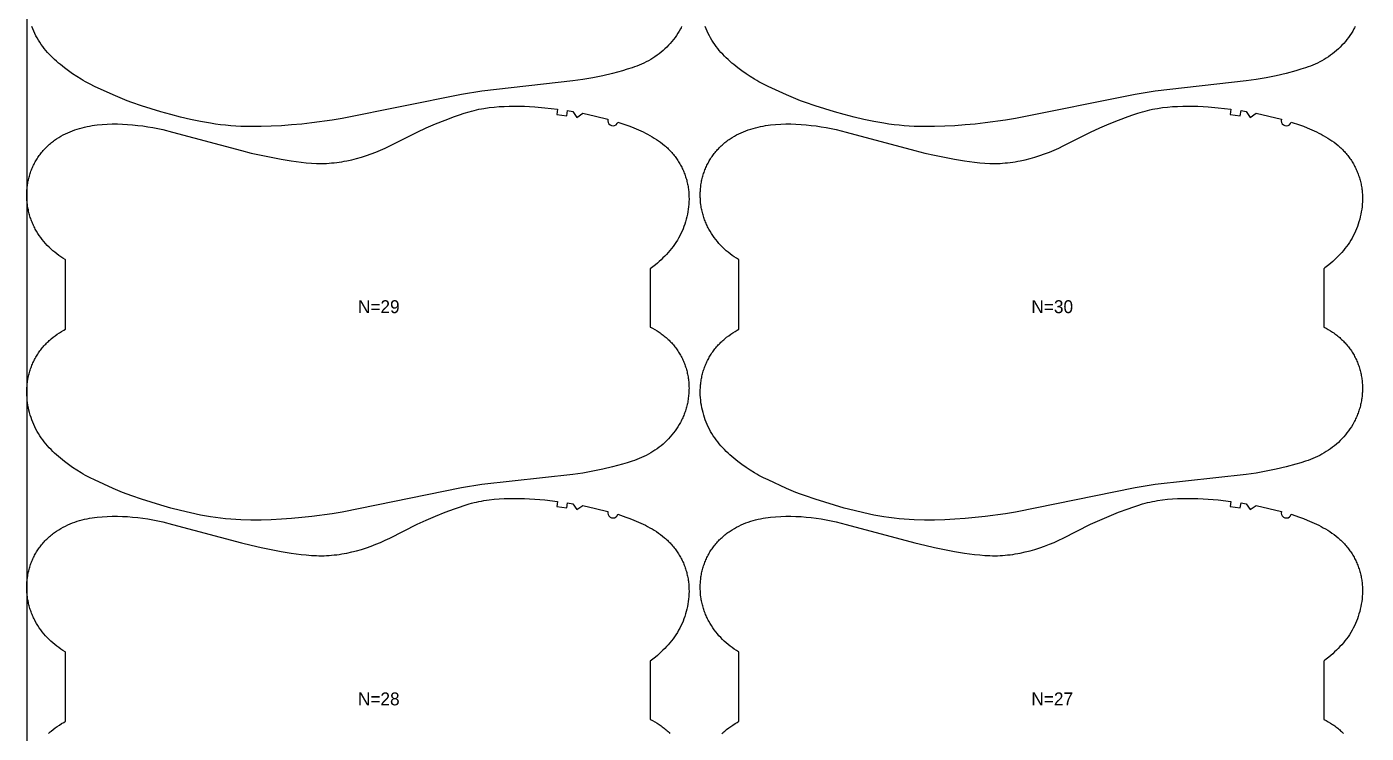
# Model space of a CAD drawing. Header units: inches. Extents: x 0 to 1823, y 0 to 1073.
# Drawn here: x 0 to 519, y 525 to 799 of the extents above; entities that cross this region are included whole.
import ezdxf

# ---------------------------------------------------------------- set-up
doc = ezdxf.new("R2010")
doc.units = ezdxf.units.IN

msp = doc.modelspace()

# ---------------------------------------------------------------- linework, layer by layer
at = {"layer": '1'}
for points in [[(0, 0), (1822.6441, 0), (1822.6441, 1072.648), (0, 1072.648), (0, 0)], [(229.0674, 761.8976), (232.1868, 760.8592), (233.7298, 760.2939), (235.2591, 759.6932), (237.0715, 758.9214), (237.9678, 758.513), (238.8568, 758.0888), (239.7379, 757.6484), (240.6105, 757.191), (241.4741, 756.7161), (242.3281, 756.2231), (243.1718, 755.7115), (244.0034, 755.1801), (244.8208, 754.6279), (245.6222, 754.0538), (246.4056, 753.4566), (247.169, 752.8354), (247.5425, 752.5155), (247.9103, 752.1891), (248.2722, 751.8561), (248.6277, 751.5164), (248.9769, 751.1699), (249.3194, 750.8168), (249.6553, 750.4571), (249.9844, 750.091), (250.3066, 749.7188), (250.6219, 749.3404), (250.9301, 748.9562), (251.2312, 748.5662), (251.525, 748.1706), (251.8115, 747.7696), (252.0905, 747.3633), (252.362, 746.9518), (252.6259, 746.5354), (252.8821, 746.1142), (253.1304, 745.6883), (253.3709, 745.258), (253.6033, 744.8232), (253.8277, 744.3843), (254.0439, 743.9413), (254.2519, 743.4945), (254.4516, 743.044), (254.643, 742.5898), (254.826, 742.1323), (255.0005, 741.6715), (255.1664, 741.2076), (255.3237, 740.7408), (255.4723, 740.2712), (255.6122, 739.799), (255.7432, 739.3243), (255.8654, 738.8473), (255.9786, 738.3681), (256.0827, 737.887), (256.1778, 737.404), (256.2639, 736.9193), (256.341, 736.4331), (256.4092, 735.9455), (256.4686, 735.4567), (256.5193, 734.9668), (256.5613, 734.4761), (256.5948, 733.9846), (256.6361, 733.0001), (256.6441, 732.0145), (256.6191, 731.0292), (256.5618, 730.0453), (256.4727, 729.0641), (256.3524, 728.0865), (256.2013, 727.1132), (256.0198, 726.145), (255.8084, 725.1827), (255.5676, 724.2271), (255.2979, 723.279), (254.9996, 722.3392), (254.6732, 721.4085), (254.3187, 720.4882), (253.9361, 719.5792), (253.5255, 718.683), (253.0868, 717.8007), (252.62, 716.9335), (252.1252, 716.0827), (251.6022, 715.2494), (251.0514, 714.4345), (250.4742, 713.638), (249.8724, 712.8594), (249.2478, 712.0982), (248.602, 711.354), (247.9369, 710.6264), (247.2541, 709.9149), (246.5554, 709.2191), (245.8424, 708.5385), (245.116, 707.8727), (244.3769, 707.2212), (243.6259, 706.5834), (242.091, 705.3472), (241.6441, 705.0101), (241.6441, 682.4204), (241.6676, 682.4093), (242.5444, 681.9603), (243.4063, 681.4825), (244.2518, 680.976), (245.0796, 680.4409), (245.4864, 680.1628), (245.8882, 679.8775), (246.2849, 679.5853), (246.6763, 679.2861), (247.0622, 678.9799), (247.4424, 678.6668), (247.8168, 678.3467), (248.1851, 678.0198), (248.5472, 677.686), (248.9029, 677.3454), (249.2521, 676.998), (249.5946, 676.644), (249.9303, 676.2834), (250.2591, 675.9165), (250.5807, 675.5433), (250.8952, 675.164), (251.2023, 674.7788), (251.502, 674.3877), (251.7941, 673.991), (252.0785, 673.5887), (252.355, 673.181), (252.6236, 672.7681), (252.884, 672.35), (253.1363, 671.927), (253.3801, 671.4991), (253.6155, 671.0665), (253.8423, 670.6294), (254.0604, 670.1878), (254.2699, 669.7421), (254.4707, 669.2924), (254.6628, 668.8389), (254.8461, 668.3817), (255.0206, 667.921), (255.1863, 667.4571), (255.3432, 666.9901), (255.4913, 666.5202), (255.6305, 666.0476), (255.7607, 665.5724), (255.8821, 665.0949), (255.9944, 664.6152), (256.0978, 664.1335), (256.1922, 663.65), (256.2775, 663.1649), (256.3538, 662.6783), (256.4212, 662.1905), (256.4796, 661.7014), (256.5291, 661.2114), (256.5697, 660.7206), (256.6015, 660.229), (256.6244, 659.737), (256.6386, 659.2445), (256.6441, 658.7518), (256.6408, 658.2591), (256.6288, 657.7665), (256.6082, 657.2741), (256.579, 656.7821), (256.4949, 655.8), (256.3766, 654.8213), (256.3048, 654.3337), (256.2244, 653.8475), (256.1355, 653.3627), (256.0382, 652.8796), (255.9324, 652.3984), (255.8181, 651.9191), (255.6953, 651.4421), (255.5641, 650.9673), (255.4245, 650.495), (255.2764, 650.0254), (255.1198, 649.5585), (254.9549, 649.0946), (254.7815, 648.6339), (254.5997, 648.1764), (254.4095, 647.7224), (254.2111, 647.2719), (254.0045, 646.825), (253.7899, 646.3819), (253.5675, 645.9426), (253.3373, 645.5072), (252.8543, 644.6485), (252.342, 643.8067), (251.8015, 642.9824), (251.2338, 642.1765), (250.6401, 641.3896), (250.0214, 640.6225), (249.3785, 639.8759), (248.7122, 639.1502), (248.0232, 638.446), (247.3124, 637.7639), (246.5805, 637.1045), (245.8282, 636.4683), (245.0564, 635.8559), (244.2659, 635.2678), (243.4575, 634.7042), (242.6324, 634.1654), (241.7915, 633.6514), (240.9359, 633.1625), (240.0664, 632.6989), (239.1842, 632.2608), (238.2901, 631.8482), (237.3854, 631.461), (236.4709, 631.0973), (235.5481, 630.7546), (234.6179, 630.4306), (232.7402, 629.8293), (230.8472, 629.2744), (227.0398, 628.2532), (223.2068, 627.3415), (219.3478, 626.5409), (215.4656, 625.8618), (211.5645, 625.3069), (176.3116, 621.3964), (168.5343, 620.1173), (122.1784, 610.7552), (118.2896, 610.1166), (110.4806, 609.0423), (106.5644, 608.6021), (102.6396, 608.2456), (98.7081, 607.9709), (94.7721, 607.7731), (90.8328, 607.6533), (86.8913, 607.62), (82.9514, 607.704), (80.9835, 607.8007), (79.0179, 607.9368), (77.0555, 608.1131), (75.0973, 608.3303), (73.144, 608.5887), (71.1959, 608.8855), (67.3164, 609.5814), (63.4599, 610.3929), (59.6252, 611.3018), (55.811, 612.2941), (51.9676, 613.3803), (44.497, 615.7214), (40.7654, 616.9932), (38.9142, 617.6678), (37.0776, 618.3789), (35.2579, 619.1314), (33.4514, 619.9167), (26.2767, 623.1903), (24.5064, 624.0548), (22.7622, 624.9678), (21.9026, 625.4473), (21.0518, 625.9425), (19.3761, 626.9776), (17.7347, 628.068), (16.1268, 629.2086), (14.5531, 630.3957), (13.0182, 631.632), (12.2672, 632.2697), (11.5281, 632.9212), (10.8017, 633.587), (10.0887, 634.2676), (9.39, 634.9634), (8.7072, 635.6749), (8.042, 636.4025), (7.3963, 637.1467), (6.7716, 637.9079), (6.1698, 638.6865), (5.5927, 639.4831), (5.0419, 640.2979), (4.5189, 641.1312), (4.024, 641.9821), (3.5573, 642.8492), (3.1186, 643.7315), (2.7079, 644.6278), (2.3254, 645.5367), (1.9709, 646.4571), (1.6445, 647.3877), (1.3462, 648.3275), (1.0764, 649.2756), (0.8356, 650.2312), (0.6242, 651.1935), (0.4428, 652.1617), (0.2916, 653.135), (0.1713, 654.1126), (0.0823, 655.0938), (0.025, 656.0777), (0, 657.063), (0.0079, 658.0486), (0.0493, 659.0331), (0.0828, 659.5246), (0.1248, 660.0153), (0.1755, 660.5052), (0.2349, 660.994), (0.3031, 661.4816), (0.3802, 661.9678), (0.4663, 662.4525), (0.5613, 662.9355), (0.6655, 663.4166), (0.7787, 663.8958), (0.9008, 664.3728), (1.0319, 664.8475), (1.1717, 665.3197), (1.3204, 665.7893), (1.4777, 666.2561), (1.6436, 666.72), (1.8181, 667.1808), (2.0011, 667.6383), (2.1924, 668.0925), (2.3922, 668.543), (2.6002, 668.9899), (2.8164, 669.4328), (3.0408, 669.8717), (3.2732, 670.3065), (3.5136, 670.7369), (3.762, 671.1627), (4.0182, 671.5839), (4.282, 672.0004), (4.5536, 672.4118), (4.8326, 672.8181), (5.1191, 673.2191), (5.4129, 673.6147), (5.714, 674.0047), (6.0222, 674.3889), (6.3375, 674.7673), (6.6597, 675.1395), (6.9888, 675.5056), (7.3247, 675.8653), (7.6672, 676.2184), (8.0163, 676.5649), (8.3719, 676.9046), (8.7337, 677.2376), (9.1015, 677.564), (9.4751, 677.8839), (10.2385, 678.5052), (11.0218, 679.1023), (11.8232, 679.6764), (12.6407, 680.2286), (13.4723, 680.76), (14.3159, 681.2717), (15, 681.6665), (15, 708.5186), (14.8525, 708.6029), (14.0116, 709.1168), (13.1865, 709.6557), (12.3782, 710.2192), (11.5877, 710.8074), (10.8159, 711.4198), (10.0636, 712.0559), (9.3317, 712.7154), (8.6208, 713.3975), (7.9319, 714.1016), (7.2655, 714.8274), (6.6226, 715.574), (6.0039, 716.3411), (5.4102, 717.128), (4.8426, 717.9339), (4.3021, 718.7582), (3.7898, 719.6), (3.3068, 720.4587), (3.0766, 720.8941), (2.8541, 721.3334), (2.6396, 721.7765), (2.433, 722.2234), (2.2345, 722.6739), (2.0444, 723.1279), (1.8626, 723.5854), (1.6892, 724.0461), (1.5242, 724.51), (1.3677, 724.9769), (1.2196, 725.4465), (1.08, 725.9188), (0.9488, 726.3935), (0.826, 726.8706), (0.7117, 727.3499), (0.6059, 727.8311), (0.5085, 728.3142), (0.4197, 728.7989), (0.3393, 729.2852), (0.2674, 729.7728), (0.1492, 730.7515), (0.065, 731.7336), (0.0358, 732.2256), (0.0152, 732.718), (0.0033, 733.2106), (0, 733.7033), (0.0054, 734.196), (0.0196, 734.6884), (0.0426, 735.1805), (0.0744, 735.6721), (0.115, 736.1629), (0.1645, 736.6529), (0.2229, 737.142), (0.2902, 737.6298), (0.3666, 738.1164), (0.4519, 738.6015), (0.5463, 739.085), (0.6496, 739.5667), (0.762, 740.0463), (0.8833, 740.5239), (1.0136, 740.999), (1.1528, 741.4717), (1.3008, 741.9416), (1.4577, 742.4086), (1.6235, 742.8725), (1.798, 743.3332), (1.9813, 743.7903), (2.1734, 744.2439), (2.3741, 744.6936), (2.5836, 745.1393), (2.8018, 745.5808), (3.0285, 746.018), (3.2639, 746.4506), (3.5078, 746.8785), (3.76, 747.3015), (4.0205, 747.7196), (4.289, 748.1325), (4.5656, 748.5402), (4.85, 748.9425), (5.142, 749.3392), (5.4417, 749.7303), (5.7489, 750.1155), (6.0633, 750.4948), (6.385, 750.868), (6.7137, 751.2349), (7.0494, 751.5955), (7.3919, 751.9495), (7.7411, 752.2969), (8.0969, 752.6375), (8.459, 752.9713), (8.8273, 753.2982), (9.2017, 753.6183), (9.5819, 753.9314), (9.9678, 754.2376), (10.3591, 754.5368), (10.7558, 754.829), (11.1577, 755.1142), (11.5645, 755.3924), (12.3923, 755.9275), (13.2378, 756.434), (14.0996, 756.9118), (14.9764, 757.3608), (15.8671, 757.7812), (16.7704, 758.1734), (17.6854, 758.5379), (18.6109, 758.875), (19.5459, 759.1852), (20.4893, 759.4688), (21.44, 759.7264), (22.397, 759.9583), (23.3595, 760.1658), (24.327, 760.3501), (25.2987, 760.5125), (26.2739, 760.6542), (27.2522, 760.7766), (29.2148, 760.9682), (31.1819, 761.0959), (33.1513, 761.1626), (35.1214, 761.1694), (37.0907, 761.1178), (39.0576, 761.0094), (41.0213, 760.8481), (42.981, 760.6384), (44.9358, 760.3847), (46.8849, 760.0905), (48.8272, 759.7558), (50.7616, 759.38), (52.6871, 758.9623), (56.5116, 758.0142), (83.1473, 750.8258), (86.9761, 749.8911), (90.8213, 749.0265), (94.6828, 748.238), (98.5583, 747.5226), (102.4467, 746.8831), (106.352, 746.354), (108.3125, 746.1451), (110.2771, 745.9855), (112.2447, 745.8862), (113.2291, 745.8625), (114.2137, 745.858), (115.1983, 745.8738), (116.1826, 745.9098), (117.1661, 745.9656), (118.1484, 746.0408), (119.1293, 746.1352), (120.1082, 746.2483), (121.0848, 746.3797), (122.0588, 746.5292), (123.0297, 746.6962), (123.9974, 746.8804), (125.9228, 747.2983), (127.8338, 747.7787), (129.7296, 748.3179), (131.609, 748.9124), (133.4698, 749.5619), (135.3098, 750.2669), (137.1269, 751.0276), (138.92, 751.8421), (140.6939, 752.6993), (151.2448, 758.037), (154.8272, 759.6787), (158.4529, 761.2243), (162.1102, 762.6915), (165.801, 764.0744), (167.661, 764.7285), (169.5331, 765.3456), (171.4198, 765.9127), (172.3693, 766.1734), (173.3234, 766.4168), (174.2821, 766.6416), (175.2452, 766.8479), (176.2122, 767.0362), (177.1827, 767.2069), (179.1323, 767.4976), (181.0905, 767.7239), (183.0539, 767.89), (185.021, 768.0018), (186.9905, 768.0657), (188.9612, 768.088), (190.9319, 768.0741), (192.9019, 768.0244), (194.8704, 767.9381), (196.8367, 767.8147), (200.7612, 767.4621), (205.6234, 766.8832), (205.365, 764.9), (209.2859, 764.3509), (209.5847, 766.3284), (211.5603, 766.0171), (213.1784, 763.71), (215.4973, 765.3111), (220.3749, 764.2165), (225.2304, 763.0279), (225.1548, 762.4101), (225.2728, 761.7989), (225.5729, 761.2537), (226.0261, 760.8271), (226.5885, 760.5605), (227.2057, 760.4796), (227.8178, 760.5924), (228.3656, 760.8879), (228.796, 761.3375), (229.0674, 761.8976)], [(490.0674, 761.8976), (493.1868, 760.8592), (494.7298, 760.2939), (496.2591, 759.6932), (498.0715, 758.9214), (498.9678, 758.513), (499.8568, 758.0888), (500.7379, 757.6484), (501.6105, 757.191), (502.4741, 756.7161), (503.3281, 756.2231), (504.1718, 755.7115), (505.0034, 755.1801), (505.8208, 754.6279), (506.6222, 754.0538), (507.4056, 753.4566), (508.169, 752.8354), (508.5425, 752.5155), (508.9103, 752.1891), (509.2722, 751.8561), (509.6277, 751.5164), (509.9769, 751.1699), (510.3194, 750.8168), (510.6553, 750.4571), (510.9844, 750.091), (511.3066, 749.7188), (511.6219, 749.3404), (511.9301, 748.9562), (512.2312, 748.5662), (512.525, 748.1706), (512.8115, 747.7696), (513.0905, 747.3633), (513.362, 746.9518), (513.6259, 746.5354), (513.8821, 746.1142), (514.1304, 745.6883), (514.3709, 745.258), (514.6033, 744.8232), (514.8277, 744.3843), (515.0439, 743.9413), (515.2519, 743.4945), (515.4516, 743.044), (515.643, 742.5898), (515.826, 742.1323), (516.0005, 741.6715), (516.1664, 741.2076), (516.3237, 740.7408), (516.4723, 740.2712), (516.6122, 739.799), (516.7432, 739.3243), (516.8654, 738.8473), (516.9786, 738.3681), (517.0827, 737.887), (517.1778, 737.404), (517.2639, 736.9193), (517.341, 736.4331), (517.4092, 735.9455), (517.4686, 735.4567), (517.5193, 734.9668), (517.5613, 734.4761), (517.5948, 733.9846), (517.6361, 733.0001), (517.6441, 732.0145), (517.6191, 731.0292), (517.5618, 730.0453), (517.4727, 729.0641), (517.3524, 728.0865), (517.2013, 727.1132), (517.0198, 726.145), (516.8084, 725.1827), (516.5676, 724.2271), (516.2979, 723.279), (515.9996, 722.3392), (515.6732, 721.4085), (515.3187, 720.4882), (514.9361, 719.5792), (514.5255, 718.683), (514.0868, 717.8007), (513.62, 716.9335), (513.1252, 716.0827), (512.6022, 715.2494), (512.0514, 714.4345), (511.4742, 713.638), (510.8724, 712.8594), (510.2478, 712.0982), (509.602, 711.354), (508.9369, 710.6264), (508.2541, 709.9149), (507.5554, 709.2191), (506.8424, 708.5385), (506.116, 707.8727), (505.3769, 707.2212), (504.6259, 706.5834), (503.091, 705.3472), (502.6441, 705.0101), (502.6441, 682.4204), (502.6676, 682.4093), (503.5444, 681.9603), (504.4063, 681.4825), (505.2518, 680.976), (506.0796, 680.4409), (506.4864, 680.1628), (506.8882, 679.8775), (507.2849, 679.5853), (507.6763, 679.2861), (508.0622, 678.9799), (508.4424, 678.6668), (508.8168, 678.3467), (509.1851, 678.0198), (509.5472, 677.686), (509.9029, 677.3454), (510.2521, 676.998), (510.5946, 676.644), (510.9303, 676.2834), (511.2591, 675.9165), (511.5807, 675.5433), (511.8952, 675.164), (512.2023, 674.7788), (512.502, 674.3877), (512.7941, 673.991), (513.0785, 673.5887), (513.355, 673.181), (513.6236, 672.7681), (513.884, 672.35), (514.1363, 671.927), (514.3801, 671.4991), (514.6155, 671.0665), (514.8423, 670.6294), (515.0604, 670.1878), (515.2699, 669.7421), (515.4707, 669.2924), (515.6628, 668.8389), (515.8461, 668.3817), (516.0206, 667.921), (516.1863, 667.4571), (516.3432, 666.9901), (516.4913, 666.5202), (516.6305, 666.0476), (516.7607, 665.5724), (516.8821, 665.0949), (516.9944, 664.6152), (517.0978, 664.1335), (517.1922, 663.65), (517.2775, 663.1649), (517.3538, 662.6783), (517.4212, 662.1905), (517.4796, 661.7014), (517.5291, 661.2114), (517.5697, 660.7206), (517.6015, 660.229), (517.6244, 659.737), (517.6386, 659.2445), (517.6441, 658.7518), (517.6408, 658.2591), (517.6288, 657.7665), (517.6082, 657.2741), (517.579, 656.7821), (517.4949, 655.8), (517.3766, 654.8213), (517.3048, 654.3337), (517.2244, 653.8475), (517.1355, 653.3627), (517.0382, 652.8796), (516.9324, 652.3984), (516.8181, 651.9191), (516.6953, 651.4421), (516.5641, 650.9673), (516.4245, 650.495), (516.2764, 650.0254), (516.1198, 649.5585), (515.9549, 649.0946), (515.7815, 648.6339), (515.5997, 648.1764), (515.4095, 647.7224), (515.2111, 647.2719), (515.0045, 646.825), (514.7899, 646.3819), (514.5675, 645.9426), (514.3373, 645.5072), (513.8543, 644.6485), (513.342, 643.8067), (512.8015, 642.9824), (512.2338, 642.1765), (511.6401, 641.3896), (511.0214, 640.6225), (510.3785, 639.8759), (509.7122, 639.1502), (509.0232, 638.446), (508.3124, 637.7639), (507.5805, 637.1045), (506.8282, 636.4683), (506.0564, 635.8559), (505.2659, 635.2678), (504.4575, 634.7042), (503.6324, 634.1654), (502.7915, 633.6514), (501.9359, 633.1625), (501.0664, 632.6989), (500.1842, 632.2608), (499.2901, 631.8482), (498.3854, 631.461), (497.4709, 631.0973), (496.5481, 630.7546), (495.6179, 630.4306), (493.7402, 629.8293), (491.8472, 629.2744), (488.0398, 628.2532), (484.2068, 627.3415), (480.3478, 626.5409), (476.4656, 625.8618), (472.5645, 625.3069), (437.3116, 621.3964), (429.5343, 620.1173), (383.1784, 610.7552), (379.2896, 610.1166), (371.4806, 609.0423), (367.5644, 608.6021), (363.6396, 608.2456), (359.7081, 607.9709), (355.7721, 607.7731), (351.8328, 607.6533), (347.8913, 607.62), (343.9514, 607.704), (341.9835, 607.8007), (340.0179, 607.9368), (338.0555, 608.1131), (336.0973, 608.3303), (334.144, 608.5887), (332.1959, 608.8855), (328.3164, 609.5814), (324.4599, 610.3929), (320.6252, 611.3018), (316.811, 612.2941), (312.9676, 613.3803), (305.497, 615.7214), (301.7654, 616.9932), (299.9142, 617.6678), (298.0776, 618.3789), (296.2579, 619.1314), (294.4514, 619.9167), (287.2767, 623.1903), (285.5064, 624.0548), (283.7622, 624.9678), (282.9026, 625.4473), (282.0518, 625.9425), (280.3761, 626.9776), (278.7347, 628.068), (277.1268, 629.2086), (275.5531, 630.3957), (274.0182, 631.632), (273.2672, 632.2697), (272.5281, 632.9212), (271.8017, 633.587), (271.0887, 634.2676), (270.39, 634.9634), (269.7072, 635.6749), (269.042, 636.4025), (268.3963, 637.1467), (267.7716, 637.9079), (267.1698, 638.6865), (266.5927, 639.4831), (266.0419, 640.2979), (265.5189, 641.1312), (265.024, 641.9821), (264.5573, 642.8492), (264.1186, 643.7315), (263.7079, 644.6278), (263.3254, 645.5367), (262.9709, 646.4571), (262.6445, 647.3877), (262.3462, 648.3275), (262.0764, 649.2756), (261.8356, 650.2312), (261.6242, 651.1935), (261.4428, 652.1617), (261.2916, 653.135), (261.1713, 654.1126), (261.0823, 655.0938), (261.025, 656.0777), (261, 657.063), (261.0079, 658.0486), (261.0493, 659.0331), (261.0828, 659.5246), (261.1248, 660.0153), (261.1755, 660.5052), (261.2349, 660.994), (261.3031, 661.4816), (261.3802, 661.9678), (261.4663, 662.4525), (261.5613, 662.9355), (261.6655, 663.4166), (261.7787, 663.8958), (261.9008, 664.3728), (262.0319, 664.8475), (262.1717, 665.3197), (262.3204, 665.7893), (262.4777, 666.2561), (262.6436, 666.72), (262.8181, 667.1808), (263.0011, 667.6383), (263.1924, 668.0925), (263.3922, 668.543), (263.6002, 668.9899), (263.8164, 669.4328), (264.0408, 669.8717), (264.2732, 670.3065), (264.5136, 670.7369), (264.762, 671.1627), (265.0182, 671.5839), (265.282, 672.0004), (265.5536, 672.4118), (265.8326, 672.8181), (266.1191, 673.2191), (266.4129, 673.6147), (266.714, 674.0047), (267.0222, 674.3889), (267.3375, 674.7673), (267.6597, 675.1395), (267.9888, 675.5056), (268.3247, 675.8653), (268.6672, 676.2184), (269.0163, 676.5649), (269.3719, 676.9046), (269.7337, 677.2376), (270.1015, 677.564), (270.4751, 677.8839), (271.2385, 678.5052), (272.0218, 679.1023), (272.8232, 679.6764), (273.6407, 680.2286), (274.4723, 680.76), (275.3159, 681.2717), (276, 681.6665), (276, 708.5186), (275.8525, 708.6029), (275.0116, 709.1168), (274.1865, 709.6557), (273.3782, 710.2192), (272.5877, 710.8074), (271.8159, 711.4198), (271.0636, 712.0559), (270.3317, 712.7154), (269.6208, 713.3975), (268.9319, 714.1016), (268.2655, 714.8274), (267.6226, 715.574), (267.0039, 716.3411), (266.4102, 717.128), (265.8426, 717.9339), (265.3021, 718.7582), (264.7898, 719.6), (264.3068, 720.4587), (264.0766, 720.8941), (263.8541, 721.3334), (263.6396, 721.7765), (263.433, 722.2234), (263.2345, 722.6739), (263.0444, 723.1279), (262.8626, 723.5854), (262.6892, 724.0461), (262.5242, 724.51), (262.3677, 724.9769), (262.2196, 725.4465), (262.08, 725.9188), (261.9488, 726.3935), (261.826, 726.8706), (261.7117, 727.3499), (261.6059, 727.8311), (261.5085, 728.3142), (261.4197, 728.7989), (261.3393, 729.2852), (261.2674, 729.7728), (261.1492, 730.7515), (261.065, 731.7336), (261.0358, 732.2256), (261.0152, 732.718), (261.0033, 733.2106), (261, 733.7033), (261.0054, 734.196), (261.0196, 734.6884), (261.0426, 735.1805), (261.0744, 735.6721), (261.115, 736.1629), (261.1645, 736.6529), (261.2229, 737.142), (261.2902, 737.6298), (261.3666, 738.1164), (261.4519, 738.6015), (261.5463, 739.085), (261.6496, 739.5667), (261.762, 740.0463), (261.8833, 740.5239), (262.0136, 740.999), (262.1528, 741.4717), (262.3008, 741.9416), (262.4577, 742.4086), (262.6235, 742.8725), (262.798, 743.3332), (262.9813, 743.7903), (263.1734, 744.2439), (263.3741, 744.6936), (263.5836, 745.1393), (263.8018, 745.5808), (264.0285, 746.018), (264.2639, 746.4506), (264.5078, 746.8785), (264.76, 747.3015), (265.0205, 747.7196), (265.289, 748.1325), (265.5656, 748.5402), (265.85, 748.9425), (266.142, 749.3392), (266.4417, 749.7303), (266.7489, 750.1155), (267.0633, 750.4948), (267.385, 750.868), (267.7137, 751.2349), (268.0494, 751.5955), (268.3919, 751.9495), (268.7411, 752.2969), (269.0969, 752.6375), (269.459, 752.9713), (269.8273, 753.2982), (270.2017, 753.6183), (270.5819, 753.9314), (270.9678, 754.2376), (271.3591, 754.5368), (271.7558, 754.829), (272.1577, 755.1142), (272.5645, 755.3924), (273.3923, 755.9275), (274.2378, 756.434), (275.0996, 756.9118), (275.9764, 757.3608), (276.8671, 757.7812), (277.7704, 758.1734), (278.6854, 758.5379), (279.6109, 758.875), (280.5459, 759.1852), (281.4893, 759.4688), (282.44, 759.7264), (283.397, 759.9583), (284.3595, 760.1658), (285.327, 760.3501), (286.2987, 760.5125), (287.2739, 760.6542), (288.2522, 760.7766), (290.2148, 760.9682), (292.1819, 761.0959), (294.1513, 761.1626), (296.1214, 761.1694), (298.0907, 761.1178), (300.0576, 761.0094), (302.0213, 760.8481), (303.981, 760.6384), (305.9358, 760.3847), (307.8849, 760.0905), (309.8272, 759.7558), (311.7616, 759.38), (313.6871, 758.9623), (317.5116, 758.0142), (344.1473, 750.8258), (347.9761, 749.8911), (351.8213, 749.0265), (355.6828, 748.238), (359.5583, 747.5226), (363.4467, 746.8831), (367.352, 746.354), (369.3125, 746.1451), (371.2771, 745.9855), (373.2447, 745.8862), (374.2291, 745.8625), (375.2137, 745.858), (376.1983, 745.8738), (377.1826, 745.9098), (378.1661, 745.9656), (379.1484, 746.0408), (380.1293, 746.1352), (381.1082, 746.2483), (382.0848, 746.3797), (383.0588, 746.5292), (384.0297, 746.6962), (384.9974, 746.8804), (386.9228, 747.2983), (388.8338, 747.7787), (390.7296, 748.3179), (392.609, 748.9124), (394.4698, 749.5619), (396.3098, 750.2669), (398.1269, 751.0276), (399.92, 751.8421), (401.6939, 752.6993), (412.2448, 758.037), (415.8272, 759.6787), (419.4529, 761.2243), (423.1102, 762.6915), (426.801, 764.0744), (428.661, 764.7285), (430.5331, 765.3456), (432.4198, 765.9127), (433.3693, 766.1734), (434.3234, 766.4168), (435.2821, 766.6416), (436.2452, 766.8479), (437.2122, 767.0362), (438.1827, 767.2069), (440.1323, 767.4976), (442.0905, 767.7239), (444.0539, 767.89), (446.021, 768.0018), (447.9905, 768.0657), (449.9612, 768.088), (451.9319, 768.0741), (453.9019, 768.0244), (455.8704, 767.9381), (457.8367, 767.8147), (461.7612, 767.4621), (466.6234, 766.8832), (466.365, 764.9), (470.2859, 764.3509), (470.5847, 766.3284), (472.5603, 766.0171), (474.1784, 763.71), (476.4973, 765.3111), (481.3749, 764.2165), (486.2304, 763.0279), (486.1548, 762.4101), (486.2728, 761.7989), (486.5729, 761.2537), (487.0261, 760.8271), (487.5885, 760.5605), (488.2057, 760.4796), (488.8178, 760.5924), (489.3656, 760.8879), (489.796, 761.3375), (490.0674, 761.8976)]]:
    msp.add_lwpolyline(points, close=True, dxfattribs=at)
for points in [[(253.7899, 798.9119), (253.5675, 798.4726), (253.3373, 798.0372), (252.8543, 797.1785), (252.342, 796.3367), (251.8015, 795.5124), (251.2338, 794.7065), (250.6401, 793.9196), (250.0214, 793.1525), (249.3785, 792.4059), (248.7122, 791.6802), (248.0232, 790.976), (247.3124, 790.2939), (246.5805, 789.6345), (245.8282, 788.9983), (245.0564, 788.3859), (244.2659, 787.7978), (243.4575, 787.2342), (242.6324, 786.6954), (241.7915, 786.1814), (240.9359, 785.6925), (240.0664, 785.2289), (239.1842, 784.7908), (238.2901, 784.3782), (237.3854, 783.991), (236.4709, 783.6273), (235.5481, 783.2846), (234.6179, 782.9606), (232.7402, 782.3593), (230.8472, 781.8044), (227.0398, 780.7832), (223.2068, 779.8715), (219.3478, 779.0709), (215.4656, 778.3918), (211.5645, 777.8369), (176.3116, 773.9264), (168.5343, 772.6473), (122.1784, 763.2852), (118.2896, 762.6466), (110.4806, 761.5723), (106.5644, 761.1321), (102.6396, 760.7756), (98.7081, 760.5009), (94.7721, 760.3031), (90.8328, 760.1833), (86.8913, 760.15), (82.9514, 760.234), (80.9835, 760.3307), (79.0179, 760.4668), (77.0555, 760.6431), (75.0973, 760.8603), (73.144, 761.1187), (71.1959, 761.4155), (67.3164, 762.1114), (63.4599, 762.9229), (59.6252, 763.8318), (55.811, 764.8241), (51.9676, 765.9103), (44.497, 768.2514), (40.7654, 769.5232), (38.9142, 770.1978), (37.0776, 770.9089), (35.2579, 771.6614), (33.4514, 772.4467), (26.2767, 775.7203), (24.5064, 776.5848), (22.7622, 777.4978), (21.9026, 777.9773), (21.0518, 778.4725), (19.3761, 779.5076), (17.7347, 780.598), (16.1268, 781.7386), (14.5531, 782.9257), (13.0182, 784.162), (12.2672, 784.7997), (11.5281, 785.4512), (10.8017, 786.117), (10.0887, 786.7976), (9.39, 787.4934), (8.7072, 788.2049), (8.042, 788.9325), (7.3963, 789.6767), (6.7716, 790.4379), (6.1698, 791.2165), (5.5927, 792.0131), (5.0419, 792.8279), (4.5189, 793.6612), (4.024, 794.5121), (3.5573, 795.3792), (3.1186, 796.2615), (2.7079, 797.1578), (2.3254, 798.0667), (1.9709, 798.9871)], [(514.7899, 798.9119), (514.5675, 798.4726), (514.3373, 798.0372), (513.8543, 797.1785), (513.342, 796.3367), (512.8015, 795.5124), (512.2338, 794.7065), (511.6401, 793.9196), (511.0214, 793.1525), (510.3785, 792.4059), (509.7122, 791.6802), (509.0232, 790.976), (508.3124, 790.2939), (507.5805, 789.6345), (506.8282, 788.9983), (506.0564, 788.3859), (505.2659, 787.7978), (504.4575, 787.2342), (503.6324, 786.6954), (502.7915, 786.1814), (501.9359, 785.6925), (501.0664, 785.2289), (500.1842, 784.7908), (499.2901, 784.3782), (498.3854, 783.991), (497.4709, 783.6273), (496.5481, 783.2846), (495.6179, 782.9606), (493.7402, 782.3593), (491.8472, 781.8044), (488.0398, 780.7832), (484.2068, 779.8715), (480.3478, 779.0709), (476.4656, 778.3918), (472.5645, 777.8369), (437.3116, 773.9264), (429.5343, 772.6473), (383.1784, 763.2852), (379.2896, 762.6466), (371.4806, 761.5723), (367.5644, 761.1321), (363.6396, 760.7756), (359.7081, 760.5009), (355.7721, 760.3031), (351.8328, 760.1833), (347.8913, 760.15), (343.9514, 760.234), (341.9835, 760.3307), (340.0179, 760.4668), (338.0555, 760.6431), (336.0973, 760.8603), (334.144, 761.1187), (332.1959, 761.4155), (328.3164, 762.1114), (324.4599, 762.9229), (320.6252, 763.8318), (316.811, 764.8241), (312.9676, 765.9103), (305.497, 768.2514), (301.7654, 769.5232), (299.9142, 770.1978), (298.0776, 770.9089), (296.2579, 771.6614), (294.4514, 772.4467), (287.2767, 775.7203), (285.5064, 776.5848), (283.7622, 777.4978), (282.9026, 777.9773), (282.0518, 778.4725), (280.3761, 779.5076), (278.7347, 780.598), (277.1268, 781.7386), (275.5531, 782.9257), (274.0182, 784.162), (273.2672, 784.7997), (272.5281, 785.4512), (271.8017, 786.117), (271.0887, 786.7976), (270.39, 787.4934), (269.7072, 788.2049), (269.042, 788.9325), (268.3963, 789.6767), (267.7716, 790.4379), (267.1698, 791.2165), (266.5927, 792.0131), (266.0419, 792.8279), (265.5189, 793.6612), (265.024, 794.5121), (264.5573, 795.3792), (264.1186, 796.2615), (263.7079, 797.1578), (263.3254, 798.0667), (262.9709, 798.9871)], [(8.3719, 524.8746), (8.7337, 525.2076), (9.1015, 525.534), (9.4751, 525.8539), (10.2385, 526.4752), (11.0218, 527.0723), (11.8232, 527.6464), (12.6407, 528.1986), (13.4723, 528.73), (14.3159, 529.2417), (15, 529.6365), (15, 556.4886), (14.8525, 556.5729), (14.0116, 557.0868), (13.1865, 557.6257), (12.3782, 558.1892), (11.5877, 558.7774), (10.8159, 559.3898), (10.0636, 560.0259), (9.3317, 560.6854), (8.6208, 561.3675), (7.9319, 562.0716), (7.2655, 562.7974), (6.6226, 563.544), (6.0039, 564.3111), (5.4102, 565.098), (4.8426, 565.9039), (4.3021, 566.7282), (3.7898, 567.57), (3.3068, 568.4287), (3.0766, 568.8641), (2.8541, 569.3034), (2.6396, 569.7465), (2.433, 570.1934), (2.2345, 570.6439), (2.0444, 571.0979), (1.8626, 571.5554), (1.6892, 572.0161), (1.5242, 572.48), (1.3677, 572.9469), (1.2196, 573.4165), (1.08, 573.8888), (0.9488, 574.3635), (0.826, 574.8406), (0.7117, 575.3199), (0.6059, 575.8011), (0.5085, 576.2842), (0.4197, 576.7689), (0.3393, 577.2552), (0.2674, 577.7428), (0.1492, 578.7215), (0.065, 579.7036), (0.0358, 580.1956), (0.0152, 580.688), (0.0033, 581.1806), (0, 581.6733), (0.0054, 582.166), (0.0196, 582.6584), (0.0426, 583.1505), (0.0744, 583.6421), (0.115, 584.1329), (0.1645, 584.6229), (0.2229, 585.112), (0.2902, 585.5998), (0.3666, 586.0864), (0.4519, 586.5715), (0.5463, 587.055), (0.6496, 587.5367), (0.762, 588.0163), (0.8833, 588.4939), (1.0136, 588.969), (1.1528, 589.4417), (1.3008, 589.9116), (1.4577, 590.3786), (1.6235, 590.8425), (1.798, 591.3032), (1.9813, 591.7603), (2.1734, 592.2139), (2.3741, 592.6636), (2.5836, 593.1093), (2.8018, 593.5508), (3.0285, 593.988), (3.2639, 594.4206), (3.5078, 594.8485), (3.76, 595.2715), (4.0205, 595.6896), (4.289, 596.1025), (4.5656, 596.5102), (4.85, 596.9125), (5.142, 597.3092), (5.4417, 597.7003), (5.7489, 598.0855), (6.0633, 598.4648), (6.385, 598.838), (6.7137, 599.2049), (7.0494, 599.5655), (7.3919, 599.9195), (7.7411, 600.2669), (8.0969, 600.6075), (8.459, 600.9413), (8.8273, 601.2682), (9.2017, 601.5883), (9.5819, 601.9014), (9.9678, 602.2076), (10.3591, 602.5068), (10.7558, 602.799), (11.1577, 603.0842), (11.5645, 603.3624), (12.3923, 603.8975), (13.2378, 604.404), (14.0996, 604.8818), (14.9764, 605.3308), (15.8671, 605.7512), (16.7704, 606.1434), (17.6854, 606.5079), (18.6109, 606.845), (19.5459, 607.1552), (20.4893, 607.4388), (21.44, 607.6964), (22.397, 607.9283), (23.3595, 608.1358), (24.327, 608.3201), (25.2987, 608.4825), (26.2739, 608.6242), (27.2522, 608.7466), (29.2148, 608.9382), (31.1819, 609.0659), (33.1513, 609.1326), (35.1214, 609.1394), (37.0907, 609.0878), (39.0576, 608.9794), (41.0213, 608.8181), (42.981, 608.6084), (44.9358, 608.3547), (46.8849, 608.0605), (48.8272, 607.7258), (50.7616, 607.35), (52.6871, 606.9323), (56.5116, 605.9842), (83.1473, 598.7958), (86.9761, 597.8611), (90.8213, 596.9965), (94.6828, 596.208), (98.5583, 595.4926), (102.4467, 594.8531), (106.352, 594.324), (108.3125, 594.1151), (110.2771, 593.9555), (112.2447, 593.8562), (113.2291, 593.8325), (114.2137, 593.828), (115.1983, 593.8438), (116.1826, 593.8798), (117.1661, 593.9356), (118.1484, 594.0108), (119.1293, 594.1052), (120.1082, 594.2183), (121.0848, 594.3497), (122.0588, 594.4992), (123.0297, 594.6662), (123.9974, 594.8504), (125.9228, 595.2683), (127.8338, 595.7487), (129.7296, 596.2879), (131.609, 596.8824), (133.4698, 597.5319), (135.3098, 598.2369), (137.1269, 598.9976), (138.92, 599.8121), (140.6939, 600.6693), (151.2448, 606.007), (154.8272, 607.6487), (158.4529, 609.1943), (162.1102, 610.6615), (165.801, 612.0444), (167.661, 612.6985), (169.5331, 613.3156), (171.4198, 613.8827), (172.3693, 614.1434), (173.3234, 614.3868), (174.2821, 614.6116), (175.2452, 614.8179), (176.2122, 615.0062), (177.1827, 615.1769), (179.1323, 615.4676), (181.0905, 615.6939), (183.0539, 615.86), (185.021, 615.9718), (186.9905, 616.0357), (188.9612, 616.058), (190.9319, 616.0441), (192.9019, 615.9944), (194.8704, 615.9081), (196.8367, 615.7847), (200.7612, 615.4321), (205.6234, 614.8532), (205.365, 612.87), (209.2859, 612.3209), (209.5847, 614.2984), (211.5603, 613.9871), (213.1784, 611.68), (215.4973, 613.2811), (220.3749, 612.1865), (225.2304, 610.9979), (225.1548, 610.3801), (225.2728, 609.7689), (225.5729, 609.2237), (226.0261, 608.7971), (226.5885, 608.5305), (227.2057, 608.4496), (227.8178, 608.5624), (228.3656, 608.8579), (228.796, 609.3075), (229.0674, 609.8676), (229.0674, 609.8676), (232.1868, 608.8292), (233.7298, 608.2639), (235.2591, 607.6632), (237.0715, 606.8914), (237.9678, 606.483), (238.8568, 606.0588), (239.7379, 605.6184), (240.6105, 605.161), (241.4741, 604.6861), (242.3281, 604.1931), (243.1718, 603.6815), (244.0034, 603.1501), (244.8208, 602.5979), (245.6222, 602.0238), (246.4056, 601.4266), (247.169, 600.8054), (247.5425, 600.4855), (247.9103, 600.1591), (248.2722, 599.8261), (248.6277, 599.4864), (248.9769, 599.1399), (249.3194, 598.7868), (249.6553, 598.4271), (249.9844, 598.061), (250.3066, 597.6888), (250.6219, 597.3104), (250.9301, 596.9262), (251.2312, 596.5362), (251.525, 596.1406), (251.8115, 595.7396), (252.0905, 595.3333), (252.362, 594.9218), (252.6259, 594.5054), (252.8821, 594.0842), (253.1304, 593.6583), (253.3709, 593.228), (253.6033, 592.7932), (253.8277, 592.3543), (254.0439, 591.9113), (254.2519, 591.4645), (254.4516, 591.014), (254.643, 590.5598), (254.826, 590.1023), (255.0005, 589.6415), (255.1664, 589.1776), (255.3237, 588.7108), (255.4723, 588.2412), (255.6122, 587.769), (255.7432, 587.2943), (255.8654, 586.8173), (255.9786, 586.3381), (256.0827, 585.857), (256.1778, 585.374), (256.2639, 584.8893), (256.341, 584.4031), (256.4092, 583.9155), (256.4686, 583.4267), (256.5193, 582.9368), (256.5613, 582.4461), (256.5948, 581.9546), (256.6361, 580.9701), (256.6441, 579.9845), (256.6191, 578.9992), (256.5618, 578.0153), (256.4727, 577.0341), (256.3524, 576.0565), (256.2013, 575.0832), (256.0198, 574.115), (255.8084, 573.1527), (255.5676, 572.1971), (255.2979, 571.249), (254.9996, 570.3092), (254.6732, 569.3785), (254.3187, 568.4582), (253.9361, 567.5492), (253.5255, 566.653), (253.0868, 565.7707), (252.62, 564.9035), (252.1252, 564.0527), (251.6022, 563.2194), (251.0514, 562.4045), (250.4742, 561.608), (249.8724, 560.8294), (249.2478, 560.0682), (248.602, 559.324), (247.9369, 558.5964), (247.2541, 557.8849), (246.5554, 557.1891), (245.8424, 556.5085), (245.116, 555.8427), (244.3769, 555.1912), (243.6259, 554.5534), (242.091, 553.3172), (241.6441, 552.9801), (241.6441, 530.3904), (241.6676, 530.3793), (242.5444, 529.9303), (243.4063, 529.4525), (244.2518, 528.946), (245.0796, 528.4109), (245.4864, 528.1328), (245.8882, 527.8475), (246.2849, 527.5553), (246.6763, 527.2561), (247.0622, 526.9499), (247.4424, 526.6368), (247.8168, 526.3167), (248.1851, 525.9898), (248.5472, 525.656), (248.9029, 525.3154), (249.2521, 524.968)], [(269.3719, 524.8746), (269.7337, 525.2076), (270.1015, 525.534), (270.4751, 525.8539), (271.2385, 526.4752), (272.0218, 527.0723), (272.8232, 527.6464), (273.6407, 528.1986), (274.4723, 528.73), (275.3159, 529.2417), (276, 529.6365), (276, 556.4886), (275.8525, 556.5729), (275.0116, 557.0868), (274.1865, 557.6257), (273.3782, 558.1892), (272.5877, 558.7774), (271.8159, 559.3898), (271.0636, 560.0259), (270.3317, 560.6854), (269.6208, 561.3675), (268.9319, 562.0716), (268.2655, 562.7974), (267.6226, 563.544), (267.0039, 564.3111), (266.4102, 565.098), (265.8426, 565.9039), (265.3021, 566.7282), (264.7898, 567.57), (264.3068, 568.4287), (264.0766, 568.8641), (263.8541, 569.3034), (263.6396, 569.7465), (263.433, 570.1934), (263.2345, 570.6439), (263.0444, 571.0979), (262.8626, 571.5554), (262.6892, 572.0161), (262.5242, 572.48), (262.3677, 572.9469), (262.2196, 573.4165), (262.08, 573.8888), (261.9488, 574.3635), (261.826, 574.8406), (261.7117, 575.3199), (261.6059, 575.8011), (261.5085, 576.2842), (261.4197, 576.7689), (261.3393, 577.2552), (261.2674, 577.7428), (261.1492, 578.7215), (261.065, 579.7036), (261.0358, 580.1956), (261.0152, 580.688), (261.0033, 581.1806), (261, 581.6733), (261.0054, 582.166), (261.0196, 582.6584), (261.0426, 583.1505), (261.0744, 583.6421), (261.115, 584.1329), (261.1645, 584.6229), (261.2229, 585.112), (261.2902, 585.5998), (261.3666, 586.0864), (261.4519, 586.5715), (261.5463, 587.055), (261.6496, 587.5367), (261.762, 588.0163), (261.8833, 588.4939), (262.0136, 588.969), (262.1528, 589.4417), (262.3008, 589.9116), (262.4577, 590.3786), (262.6235, 590.8425), (262.798, 591.3032), (262.9813, 591.7603), (263.1734, 592.2139), (263.3741, 592.6636), (263.5836, 593.1093), (263.8018, 593.5508), (264.0285, 593.988), (264.2639, 594.4206), (264.5078, 594.8485), (264.76, 595.2715), (265.0205, 595.6896), (265.289, 596.1025), (265.5656, 596.5102), (265.85, 596.9125), (266.142, 597.3092), (266.4417, 597.7003), (266.7489, 598.0855), (267.0633, 598.4648), (267.385, 598.838), (267.7137, 599.2049), (268.0494, 599.5655), (268.3919, 599.9195), (268.7411, 600.2669), (269.0969, 600.6075), (269.459, 600.9413), (269.8273, 601.2682), (270.2017, 601.5883), (270.5819, 601.9014), (270.9678, 602.2076), (271.3591, 602.5068), (271.7558, 602.799), (272.1577, 603.0842), (272.5645, 603.3624), (273.3923, 603.8975), (274.2378, 604.404), (275.0996, 604.8818), (275.9764, 605.3308), (276.8671, 605.7512), (277.7704, 606.1434), (278.6854, 606.5079), (279.6109, 606.845), (280.5459, 607.1552), (281.4893, 607.4388), (282.44, 607.6964), (283.397, 607.9283), (284.3595, 608.1358), (285.327, 608.3201), (286.2987, 608.4825), (287.2739, 608.6242), (288.2522, 608.7466), (290.2148, 608.9382), (292.1819, 609.0659), (294.1513, 609.1326), (296.1214, 609.1394), (298.0907, 609.0878), (300.0576, 608.9794), (302.0213, 608.8181), (303.981, 608.6084), (305.9358, 608.3547), (307.8849, 608.0605), (309.8272, 607.7258), (311.7616, 607.35), (313.6871, 606.9323), (317.5116, 605.9842), (344.1473, 598.7958), (347.9761, 597.8611), (351.8213, 596.9965), (355.6828, 596.208), (359.5583, 595.4926), (363.4467, 594.8531), (367.352, 594.324), (369.3125, 594.1151), (371.2771, 593.9555), (373.2447, 593.8562), (374.2291, 593.8325), (375.2137, 593.828), (376.1983, 593.8438), (377.1826, 593.8798), (378.1661, 593.9356), (379.1484, 594.0108), (380.1293, 594.1052), (381.1082, 594.2183), (382.0848, 594.3497), (383.0588, 594.4992), (384.0297, 594.6662), (384.9974, 594.8504), (386.9228, 595.2683), (388.8338, 595.7487), (390.7296, 596.2879), (392.609, 596.8824), (394.4698, 597.5319), (396.3098, 598.2369), (398.1269, 598.9976), (399.92, 599.8121), (401.6939, 600.6693), (412.2448, 606.007), (415.8272, 607.6487), (419.4529, 609.1943), (423.1102, 610.6615), (426.801, 612.0444), (428.661, 612.6985), (430.5331, 613.3156), (432.4198, 613.8827), (433.3693, 614.1434), (434.3234, 614.3868), (435.2821, 614.6116), (436.2452, 614.8179), (437.2122, 615.0062), (438.1827, 615.1769), (440.1323, 615.4676), (442.0905, 615.6939), (444.0539, 615.86), (446.021, 615.9718), (447.9905, 616.0357), (449.9612, 616.058), (451.9319, 616.0441), (453.9019, 615.9944), (455.8704, 615.9081), (457.8367, 615.7847), (461.7612, 615.4321), (466.6234, 614.8532), (466.365, 612.87), (470.2859, 612.3209), (470.5847, 614.2984), (472.5603, 613.9871), (474.1784, 611.68), (476.4973, 613.2811), (481.3749, 612.1865), (486.2304, 610.9979), (486.1548, 610.3801), (486.2728, 609.7689), (486.5729, 609.2237), (487.0261, 608.7971), (487.5885, 608.5305), (488.2057, 608.4496), (488.8178, 608.5624), (489.3656, 608.8579), (489.796, 609.3075), (490.0674, 609.8676), (490.0674, 609.8676), (493.1868, 608.8292), (494.7298, 608.2639), (496.2591, 607.6632), (498.0715, 606.8914), (498.9678, 606.483), (499.8568, 606.0588), (500.7379, 605.6184), (501.6105, 605.161), (502.4741, 604.6861), (503.3281, 604.1931), (504.1718, 603.6815), (505.0034, 603.1501), (505.8208, 602.5979), (506.6222, 602.0238), (507.4056, 601.4266), (508.169, 600.8054), (508.5425, 600.4855), (508.9103, 600.1591), (509.2722, 599.8261), (509.6277, 599.4864), (509.9769, 599.1399), (510.3194, 598.7868), (510.6553, 598.4271), (510.9844, 598.061), (511.3066, 597.6888), (511.6219, 597.3104), (511.9301, 596.9262), (512.2312, 596.5362), (512.525, 596.1406), (512.8115, 595.7396), (513.0905, 595.3333), (513.362, 594.9218), (513.6259, 594.5054), (513.8821, 594.0842), (514.1304, 593.6583), (514.3709, 593.228), (514.6033, 592.7932), (514.8277, 592.3543), (515.0439, 591.9113), (515.2519, 591.4645), (515.4516, 591.014), (515.643, 590.5598), (515.826, 590.1023), (516.0005, 589.6415), (516.1664, 589.1776), (516.3237, 588.7108), (516.4723, 588.2412), (516.6122, 587.769), (516.7432, 587.2943), (516.8654, 586.8173), (516.9786, 586.3381), (517.0827, 585.857), (517.1778, 585.374), (517.2639, 584.8893), (517.341, 584.4031), (517.4092, 583.9155), (517.4686, 583.4267), (517.5193, 582.9368), (517.5613, 582.4461), (517.5948, 581.9546), (517.6361, 580.9701), (517.6441, 579.9845), (517.6191, 578.9992), (517.5618, 578.0153), (517.4727, 577.0341), (517.3524, 576.0565), (517.2013, 575.0832), (517.0198, 574.115), (516.8084, 573.1527), (516.5676, 572.1971), (516.2979, 571.249), (515.9996, 570.3092), (515.6732, 569.3785), (515.3187, 568.4582), (514.9361, 567.5492), (514.5255, 566.653), (514.0868, 565.7707), (513.62, 564.9035), (513.1252, 564.0527), (512.6022, 563.2194), (512.0514, 562.4045), (511.4742, 561.608), (510.8724, 560.8294), (510.2478, 560.0682), (509.602, 559.324), (508.9369, 558.5964), (508.2541, 557.8849), (507.5554, 557.1891), (506.8424, 556.5085), (506.116, 555.8427), (505.3769, 555.1912), (504.6259, 554.5534), (503.091, 553.3172), (502.6441, 552.9801), (502.6441, 530.3904), (502.6676, 530.3793), (503.5444, 529.9303), (504.4063, 529.4525), (505.2518, 528.946), (506.0796, 528.4109), (506.4864, 528.1328), (506.8882, 527.8475), (507.2849, 527.5553), (507.6763, 527.2561), (508.0622, 526.9499), (508.4424, 526.6368), (508.8168, 526.3167), (509.1851, 525.9898), (509.5472, 525.656), (509.9029, 525.3154), (510.2521, 524.968)]]:
    msp.add_lwpolyline(points, dxfattribs=at)

# ---------------------------------------------------------------- texts
for s, p in [('N=29', (128.322, 687.854)), ('N=30', (389.322, 687.854)), ('N=28', (128.322, 535.824)), ('N=27', (389.322, 535.824))]:
    msp.add_text(s, height=5, dxfattribs=at).set_placement(p)

doc.saveas('drawing.dxf')
